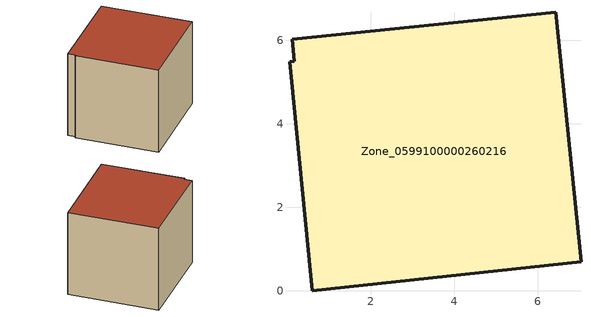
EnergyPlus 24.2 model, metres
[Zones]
Zone_0599100000260216
 floor ground (C_G): 0.12,6.02 6.43,6.67 7.03,0.7 0.6,0 0.05,5.48 0.16,5.5 z0
 wall outside (C_F): 7.03,0.7 6.43,6.67 0.12,6.02 0.16,5.5 0.05,5.48 0.6,0 7.03,0.7 z0:5.84
 roof outside (C_R): 6.43,6.67 0.12,6.02 0.16,5.5 0.05,5.48 0.6,0 7.03,0.7 z5.84
[BUILDING]
Pand.0599100000260216: North Axis=0; Terrain=City; Loads Convergence Tolerance Value=0.04; Temperature Convergence Tolerance Value=0.4; Solar Distribution=FullExterior; Maximum Number of Warmup Days=25; Minimum Number of Warmup Days=1
[Site:Location]
Rotterdam.The.Hague.AP_ZH_NLD Design_Conditions: Latitude=51.96; Longitude=4.45; Time Zone=1; Elevation=-4.5
[SITE:GROUNDTEMPERATURE:BUILDINGSURFACE]
18, 18, 18, 18, 18, 18, 18, 18, 18, 18, 18, 18
[MATERIAL] Thermal Absorptance=0.9; Solar Absorptance=0.7; Visible Absorptance=0.7
Name | Roughness | Thickness | Conductivity | Density | Specific Heat
G.TI.1946-1964 | MediumSmooth | 0.15 | 1 | 540 | 1210
F.TI.1946-1964 | Rough | 0.3 | 0.857143 | 1920 | 840
R.TI.1946-1964 | MediumRough | 0.2 | 0.277778 | 1500 | 1000
[CONSTRUCTION]
C_G: G.TI.1946-1964
C_F: F.TI.1946-1964
C_R: R.TI.1946-1964
[ZONE]
Zone_0599100000260216: Type=1; Multiplier=1; Ceiling Height=Autocalculate; Volume=Autocalculate; Floor Area=autocalculate; Part of Total Floor Area=Yes
[ZONEINFILTRATION:DESIGNFLOWRATE]
Infil_Zone_0599100000260216: Zone or ZoneList or Space or SpaceList=Zone_0599100000260216; Schedule=AlwaysOn; Design Flow Rate Calculation Method=Flow/Area; Flow Rate per Floor Area=0.003; Constant Term Coefficient=1; Temperature Term Coefficient=0; Velocity Term Coefficient=0; Velocity Squared Term Coefficient=0
[HVACTEMPLATE:ZONE:IDEALLOADSAIRSYSTEM]
Zone_0599100000260216: Maximum Heating Supply Air Temperature=50; Minimum Cooling Supply Air Temperature=13; Maximum Heating Supply Air Humidity Ratio=0.0156; Minimum Cooling Supply Air Humidity Ratio=0.0077; Heating Limit=NoLimit; Cooling Limit=NoLimit; Dehumidification Control Type=ConstantSensibleHeatRatio; Cooling Sensible Heat Ratio=0.7; Dehumidification Setpoint=60; Humidification Control Type=None; Humidification Setpoint=30; Outdoor Air Method=None; Outdoor Air Flow Rate per Person=0.00944; Outdoor Air Flow Rate per Zone Floor Area=0; Outdoor Air Flow Rate per Zone=0; Demand Controlled Ventilation Type=None; Outdoor Air Economizer Type=NoEconomizer; Heat Recovery Type=None; Sensible Heat Recovery Effectiveness=0.7; Latent Heat Recovery Effectiveness=0.65
[ZONECONTROL:THERMOSTAT]
ThermostatControl_Zone_0599100000260216: Zone or ZoneList=Zone_0599100000260216; Control Type Schedule=DualSetpointControlType; Control 1=Thermostat_Zone_0599100000260216; Temperature Difference Between Cutout And Setpoint=0
[THERMOSTATSETPOINT:DUALSETPOINT]
Thermostat_Zone_0599100000260216: Heating Setpoint Temperature Schedule=HeatingSetpoint_Zone_0599100000260216; Cooling Setpoint Temperature Schedule=CoolingSetpoint_Zone_0599100000260216
[SCHEDULE:COMPACT]
HeatingSetpoint_Zone_0599100000260216: Through: 12/31, For: AllDays, Until: 24:00, 21
CoolingSetpoint_Zone_0599100000260216: Through: 12/31, For: AllDays, Until: 24:00, 24
DualSetpointControlType: Through: 12/31, For: AllDays, Until: 24:00, 4
AlwaysOn: Through: 12/31, For: AllDays, Until: 24:00, 1
